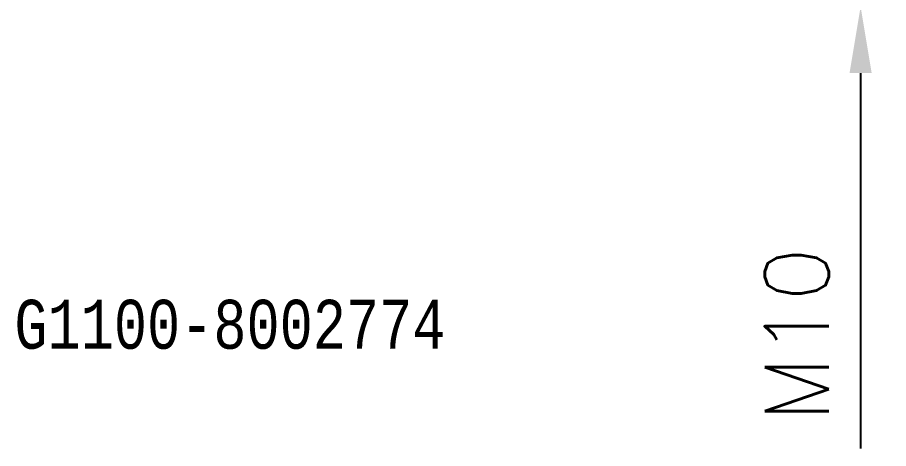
# Model space of a CAD drawing. Header units: millimetres. Extents: x -59 to 8965, y -1405 to 328.
# Drawn here: x 270.9 to 333.3, y 84.5 to 115.3 of the extents above; entities that cross this region are included whole.
import ezdxf

# ---------------------------------------------------------------- set-up
doc = ezdxf.new("R2010")
doc.units = ezdxf.units.MM
doc.header["$LTSCALE"] = 2
doc.layers.add('2', color=7, linetype='Continuous', lineweight=25)
doc.styles.add('blockfont', font='simplex.shx')
doc.styles.add('MONOSPACE821BT', font='monos.ttf', dxfattribs={"width": 0.8})
doc.dimstyles.get("Standard").update_dxf_attribs({"dimtxt": 0.18, "dimasz": 0.18, "dimexe": 0.18, "dimexo": 0.0625, "dimgap": 0.09, "dimtad": 0, "dimtih": 1, "dimtoh": 1, "dimzin": 0, "dimdsep": 46, "dimtxsty": 'Standard', "dimcen": 0.09, "dimadec": 0, "dimazin": 0, "dimtfac": 1, "dimtofl": 0, "dimtmove": 2, "dimatfit": 3, "dimfxl": 1, "dimtolj": 1, "dimarcsym": 0})

# ---------------------------------------------------------------- blocks, each defined once
blk = doc.blocks.new('*D45')
at = {"layer": '2', "color": 7, "linetype": 'Continuous', "lineweight": -2, "transparency": 16777216}
for p, q in [((163.541, 46.36), (163.541, 51.11)), ((140.275, 41.61), (165.541, 41.61)), ((163.541, 41.61), (163.541, 31.61)), ((140.275, 31.61), (165.541, 31.61)), ((163.541, 26.86), (163.541, 0))]:
    blk.add_line(p, q, dxfattribs=at)
at = {"layer": '2', "color": 7, "linetype": 'Continuous', "transparency": 16777216}
for points in [[(162.749, 46.36), (164.333, 46.36), (163.541, 41.61)], [(162.749, 26.86), (164.333, 26.86), (163.541, 31.61)]]:
    blk.add_solid(points, dxfattribs=at)
at = {"layer": 'Defpoints', "color": 0, "linetype": 'Continuous', "transparency": 16777216}
for p in [(140.275, 41.61), (140.275, 31.61), (163.541, 31.61)]:
    blk.add_point(p, dxfattribs=at)
at = {"layer": '2', "color": 7, "linetype": 'Continuous', "lineweight": 13, "transparency": 16777216, "insert": (158.971, 8.161), "char_height": 4.57, "attachment_point": 5, "rotation": 90, "style": 'blockfont'}
blk.add_mtext('\\A1;M10', dxfattribs=at)
blk = doc.blocks.new('A$C1EDF66EC')
at = {"insert": (102.9994, 10.6405), "char_height": 3.5, "width": 40.897611, "attachment_point": 1, "style": 'MONOSPACE821BT'}
blk.add_mtext('G1100-8002774', dxfattribs=at)
at = {"layer": '2', "color": 7, "linetype": 'Continuous', "lineweight": 13}
dim = blk.add_linear_dim(base=(163.5409, 31.6101), p1=(140.2752, 41.6101), p2=(140.2752, 31.6101), angle=90, text='M<>', dimstyle='Standard', override={"dimtxt": 4.57, "dimasz": 4.75, "dimexe": 2, "dimexo": 0, "dimgap": 2.285, "dimtad": 1, "dimtih": 0, "dimtoh": 0, "dimdec": 3, "dimzin": 8, "dimtxsty": 'blockfont', "dimsah": 1, "dimclrd": 7, "dimclre": 7, "dimclrt": 7, "dimtm": -0.005, "dimtdec": 3, "dimtofl": 1, "dimtmove": 0}, dxfattribs=at)
dim.commit()
dim.dimension.update_dxf_attribs({"geometry": '*D45', "text_midpoint": (163.5409, 8.1607), "dimtype": 128})

msp = doc.modelspace()

# ---------------------------------------------------------------- block references
msp.add_blockref('A$C1EDF66EC', (167.7114, 84.4696))

doc.saveas('drawing.dxf')
